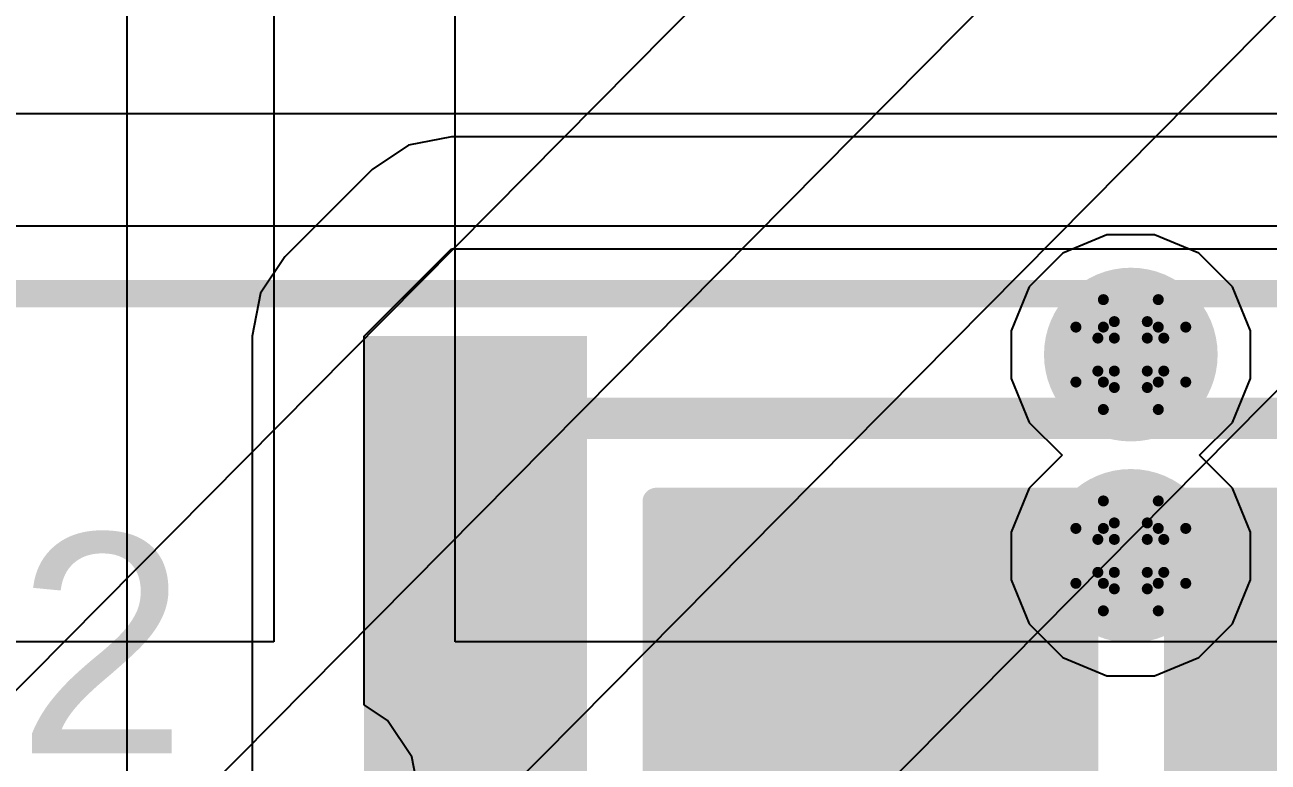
# Model space of a CAD drawing. Header units: inches. Extents: x -3 to 5259, y -3 to 5282.
# Drawn here: x 32.07 to 37.82, y 7.79 to 11.2 of the extents above; entities that cross this region are included whole.
import ezdxf

# ---------------------------------------------------------------- set-up
doc = ezdxf.new("R2010")
doc.units = ezdxf.units.IN
for name, color, linetype in [('Bottom Layer', 5, 'Continuous'), ('Bottom Solder', 6, 'Continuous'), ('Drill Drawing', 1, 'Continuous'), ('Layer 1', 16, 'Continuous'), ('Layer 2', 76, 'Continuous'), ('Top Layer', 1, 'Continuous'), ('Top Overlay', 2, 'Continuous'), ('Top Paste', 8, 'Continuous'), ('Top Solder', 216, 'Continuous'), ('Via Holes', 16, 'Continuous')]:
    doc.layers.add(name, color=color, linetype=linetype)
doc.styles.add('Arial', font='', dxfattribs={"height": 0.2})
doc.styles.get('Arial').set_extended_font_data('Arial')

# ---------------------------------------------------------------- blocks, each defined once
blk = doc.blocks.new('13_WQFN_HR__3_2__26')
at = {"layer": 'Top Solder'}
for p in [(-0.575, 1.8099), (-0.5467, -0.9227), (0.7533, 1.8024), (1.1783, -0.9227)]:
    blk.add_line(p, (5227.2803, 5276.701), dxfattribs=at)
blk = doc.blocks.new('SRP1265A_150M_177')
at = {"layer": 'Top Overlay'}
blk.add_lwpolyline([(6.3262, 6.3262, 0.127, 0.127, 0), (-6.3262, 6.3262, 0.127, 0.127, 0)], format="xyseb", dxfattribs=at)
blk = doc.blocks.new('C___1206_271')
at = {"layer": 'Top Layer'}
for points in [[(-2.032, 0.889), (-0.508, 0.889), (-0.508, -0.889), (-2.032, -0.889)], [(0.508, 0.889), (2.032, 0.889), (2.032, -0.889), (0.508, -0.889)]]:
    blk.add_hatch(color=1, dxfattribs=at).paths.add_polyline_path(points)
at = {"layer": 'Top Paste'}
for points in [[(-2.032, 0.889), (-0.508, 0.889), (-0.508, -0.889), (-2.032, -0.889)], [(0.508, 0.889), (2.032, 0.889), (2.032, -0.889), (0.508, -0.889)]]:
    blk.add_hatch(color=8, dxfattribs=at).paths.add_polyline_path(points)
at = {"layer": 'Top Solder'}
for points in [[(-2.1336, 0.9906), (-0.4064, 0.9906), (-0.4064, -0.9906), (-2.1336, -0.9906)], [(0.4064, 0.9906), (2.1336, 0.9906), (2.1336, -0.9906), (0.4064, -0.9906)]]:
    blk.add_hatch(color=216, dxfattribs=at).paths.add_polyline_path(points)
at = {"layer": 'Top Overlay'}
for points in [[(-2.1336, 0.9906, 0.127, 0.127, 0), (-0.6096, 0.9906, 0.127, 0.127, 0)], [(-2.1336, 0.9906, 0.127, 0.127, 0), (-2.1336, -0.9906, 0.127, 0.127, 0)], [(0.6096, 0.9906, 0.127, 0.127, 0), (2.1336, 0.9906, 0.127, 0.127, 0)], [(2.1336, 0.9906, 0.127, 0.127, 0), (2.1336, -0.9906, 0.127, 0.127, 0)], [(-2.1336, -0.9906, 0.127, 0.127, 0), (-0.6096, -0.9906, 0.127, 0.127, 0)], [(0.6096, -0.9906, 0.127, 0.127, 0), (2.1336, -0.9906, 0.127, 0.127, 0)]]:
    blk.add_lwpolyline(points, format="xyseb", dxfattribs=at)
for points in [[(-2.1654, 0.9906, 0.0635, 0.0635, 1), (-2.1019, 0.9906, 0.0635, 0.0635, 1)], [(-2.1654, 0.9906, 0.0635, 0.0635, 1), (-2.1019, 0.9906, 0.0635, 0.0635, 1)], [(-0.6413, 0.9906, 0.0635, 0.0635, 1), (-0.5778, 0.9906, 0.0635, 0.0635, 1)], [(0.5778, 0.9906, 0.0635, 0.0635, 1), (0.6413, 0.9906, 0.0635, 0.0635, 1)], [(2.1019, 0.9906, 0.0635, 0.0635, 1), (2.1654, 0.9906, 0.0635, 0.0635, 1)], [(2.1019, 0.9906, 0.0635, 0.0635, 1), (2.1654, 0.9906, 0.0635, 0.0635, 1)], [(-2.1654, -0.9906, 0.0635, 0.0635, 1), (-2.1019, -0.9906, 0.0635, 0.0635, 1)], [(-2.1654, -0.9906, 0.0635, 0.0635, 1), (-2.1019, -0.9906, 0.0635, 0.0635, 1)], [(-0.6413, -0.9906, 0.0635, 0.0635, 1), (-0.5778, -0.9906, 0.0635, 0.0635, 1)], [(0.5778, -0.9906, 0.0635, 0.0635, 1), (0.6413, -0.9906, 0.0635, 0.0635, 1)], [(2.1019, -0.9906, 0.0635, 0.0635, 1), (2.1654, -0.9906, 0.0635, 0.0635, 1)], [(2.1019, -0.9906, 0.0635, 0.0635, 1), (2.1654, -0.9906, 0.0635, 0.0635, 1)]]:
    blk.add_lwpolyline(points, format="xyseb", close=True, dxfattribs=at)
blk = doc.blocks.new('C___1206_272')
at = {"layer": 'Top Layer'}
for points in [[(-2.032, 0.889), (-0.508, 0.889), (-0.508, -0.889), (-2.032, -0.889)], [(0.508, 0.889), (2.032, 0.889), (2.032, -0.889), (0.508, -0.889)]]:
    blk.add_hatch(color=1, dxfattribs=at).paths.add_polyline_path(points)
at = {"layer": 'Top Paste'}
for points in [[(-2.032, 0.889), (-0.508, 0.889), (-0.508, -0.889), (-2.032, -0.889)], [(0.508, 0.889), (2.032, 0.889), (2.032, -0.889), (0.508, -0.889)]]:
    blk.add_hatch(color=8, dxfattribs=at).paths.add_polyline_path(points)
at = {"layer": 'Top Solder'}
for points in [[(-2.1336, 0.9906), (-0.4064, 0.9906), (-0.4064, -0.9906), (-2.1336, -0.9906)], [(0.4064, 0.9906), (2.1336, 0.9906), (2.1336, -0.9906), (0.4064, -0.9906)]]:
    blk.add_hatch(color=216, dxfattribs=at).paths.add_polyline_path(points)
at = {"layer": 'Top Overlay'}
for points in [[(-2.1336, 0.9906, 0.127, 0.127, 0), (-0.6096, 0.9906, 0.127, 0.127, 0)], [(-2.1336, 0.9906, 0.127, 0.127, 0), (-2.1336, -0.9906, 0.127, 0.127, 0)], [(0.6096, 0.9906, 0.127, 0.127, 0), (2.1336, 0.9906, 0.127, 0.127, 0)], [(2.1336, 0.9906, 0.127, 0.127, 0), (2.1336, -0.9906, 0.127, 0.127, 0)], [(-2.1336, -0.9906, 0.127, 0.127, 0), (-0.6096, -0.9906, 0.127, 0.127, 0)], [(0.6096, -0.9906, 0.127, 0.127, 0), (2.1336, -0.9906, 0.127, 0.127, 0)]]:
    blk.add_lwpolyline(points, format="xyseb", dxfattribs=at)
for points in [[(-2.1654, 0.9906, 0.0635, 0.0635, 1), (-2.1019, 0.9906, 0.0635, 0.0635, 1)], [(-2.1654, 0.9906, 0.0635, 0.0635, 1), (-2.1019, 0.9906, 0.0635, 0.0635, 1)], [(-0.6413, 0.9906, 0.0635, 0.0635, 1), (-0.5778, 0.9906, 0.0635, 0.0635, 1)], [(0.5778, 0.9906, 0.0635, 0.0635, 1), (0.6413, 0.9906, 0.0635, 0.0635, 1)], [(2.1019, 0.9906, 0.0635, 0.0635, 1), (2.1654, 0.9906, 0.0635, 0.0635, 1)], [(2.1019, 0.9906, 0.0635, 0.0635, 1), (2.1654, 0.9906, 0.0635, 0.0635, 1)], [(-2.1654, -0.9906, 0.0635, 0.0635, 1), (-2.1019, -0.9906, 0.0635, 0.0635, 1)], [(-2.1654, -0.9906, 0.0635, 0.0635, 1), (-2.1019, -0.9906, 0.0635, 0.0635, 1)], [(-0.6413, -0.9906, 0.0635, 0.0635, 1), (-0.5778, -0.9906, 0.0635, 0.0635, 1)], [(0.5778, -0.9906, 0.0635, 0.0635, 1), (0.6413, -0.9906, 0.0635, 0.0635, 1)], [(2.1019, -0.9906, 0.0635, 0.0635, 1), (2.1654, -0.9906, 0.0635, 0.0635, 1)], [(2.1019, -0.9906, 0.0635, 0.0635, 1), (2.1654, -0.9906, 0.0635, 0.0635, 1)]]:
    blk.add_lwpolyline(points, format="xyseb", close=True, dxfattribs=at)

msp = doc.modelspace()

# ---------------------------------------------------------------- hatches: boundary and pattern name
at = {"layer": 'Bottom Layer'}
h = msp.add_hatch(color=5, dxfattribs=at)
edge = h.paths.add_edge_path()
edge.add_arc((37.1864, 9.6709), 0.3, 0, 360)
h = msp.add_hatch(color=5, dxfattribs=at)
edge = h.paths.add_edge_path()
edge.add_arc((37.1864, 8.7402), 0.3, 0, 360)
at = {"layer": 'Bottom Solder'}
h = msp.add_hatch(color=6, dxfattribs=at)
edge = h.paths.add_edge_path()
edge.add_arc((37.1864, 9.6709), 0.4016, 0, 360)
h = msp.add_hatch(color=6, dxfattribs=at)
edge = h.paths.add_edge_path()
edge.add_arc((37.1864, 8.7402), 0.4016, 0, 360)
at = {"layer": 'Layer 1'}
h = msp.add_hatch(color=16, dxfattribs=at)
edge = h.paths.add_edge_path()
edge.add_arc((37.1864, 9.6709), 0.3, 0, 360)
h = msp.add_hatch(color=16, dxfattribs=at)
edge = h.paths.add_edge_path()
edge.add_arc((37.1864, 8.7402), 0.3, 0, 360)
at = {"layer": 'Layer 2'}
h = msp.add_hatch(color=76, dxfattribs=at)
edge = h.paths.add_edge_path()
edge.add_arc((37.1864, 9.6709), 0.3, 0, 360)
h = msp.add_hatch(color=76, dxfattribs=at)
edge = h.paths.add_edge_path()
edge.add_arc((37.1864, 8.7402), 0.3, 0, 360)
at = {"layer": 'Top Layer'}
h = msp.add_hatch(color=1, dxfattribs=at)
edge = h.paths.add_edge_path()
edge.add_arc((37.1864, 9.6709), 0.3, 0, 360)
msp.add_hatch(color=1, dxfattribs=at).paths.add_polyline_path([(33.6405, 5.7974), (34.671, 5.7974), (34.671, 9.7561), (33.6405, 9.7561)])
h = msp.add_hatch(color=1, dxfattribs=at)
edge = h.paths.add_edge_path()
edge.add_arc((37.1864, 8.7402), 0.3, 0, 360)
at = {"layer": 'Top Solder'}
h = msp.add_hatch(color=216, dxfattribs=at)
edge = h.paths.add_edge_path()
edge.add_arc((37.1864, 9.6709), 0.4016, 0, 360)
h = msp.add_hatch(color=216, dxfattribs=at)
edge = h.paths.add_edge_path()
edge.add_arc((37.1864, 8.7402), 0.4016, 0, 360)
at = {"layer": 'Via Holes'}
h = msp.add_hatch(color=7, dxfattribs=at)
edge = h.paths.add_edge_path()
edge.add_arc((37.1864, 9.6709), 0.15, 0, 360)
h = msp.add_hatch(color=7, dxfattribs=at)
edge = h.paths.add_edge_path()
edge.add_arc((37.1864, 8.7402), 0.15, 0, 360)

# ---------------------------------------------------------------- linework, layer by layer
at = {"layer": 'Bottom Layer'}
for p, q in [((34.0614, 8.3431), (34.0614, 39.6767)), ((33.2232, 26.7646), (33.2232, 8.3431)), ((33.2232, 8.3431), (2.032, 8.3431)), ((46.9889, 8.3431), (34.0614, 8.3431))]:
    msp.add_line(p, q, dxfattribs=at)
at = {"layer": 'Drill Drawing'}
for points in [[(37.0594, 9.7979, 0.0508, 0.0508, 0), (37.0594, 9.9249, 0.0508, 0.0508, 0)], [(37.0594, 9.9249, 0.0508, 0.0508, 0), (37.3134, 9.9249, 0.0508, 0.0508, 0)], [(37.3134, 9.7979, 0.0508, 0.0508, 0), (37.3134, 9.9249, 0.0508, 0.0508, 0)], [(37.1102, 9.7471, 0.0508, 0.0508, 0), (37.1102, 9.8233, 0.0508, 0.0508, 0)], [(37.1102, 9.8233, 0.0508, 0.0508, 0), (37.2626, 9.8233, 0.0508, 0.0508, 0)], [(37.2626, 9.7471, 0.0508, 0.0508, 0), (37.2626, 9.8233, 0.0508, 0.0508, 0)], [(36.9324, 9.5439, 0.0508, 0.0508, 0), (36.9324, 9.7979, 0.0508, 0.0508, 0)], [(36.9324, 9.7979, 0.0508, 0.0508, 0), (37.0594, 9.7979, 0.0508, 0.0508, 0)], [(37.3134, 9.7979, 0.0508, 0.0508, 0), (37.4404, 9.7979, 0.0508, 0.0508, 0)], [(37.4404, 9.5439, 0.0508, 0.0508, 0), (37.4404, 9.7979, 0.0508, 0.0508, 0)], [(37.034, 9.5947, 0.0508, 0.0508, 0), (37.034, 9.7471, 0.0508, 0.0508, 0)], [(37.034, 9.7471, 0.0508, 0.0508, 0), (37.1102, 9.7471, 0.0508, 0.0508, 0)], [(37.2626, 9.7471, 0.0508, 0.0508, 0), (37.3388, 9.7471, 0.0508, 0.0508, 0)], [(37.3388, 9.5947, 0.0508, 0.0508, 0), (37.3388, 9.7471, 0.0508, 0.0508, 0)], [(37.034, 9.5947, 0.0508, 0.0508, 0), (37.1102, 9.5947, 0.0508, 0.0508, 0)], [(37.1102, 9.5185, 0.0508, 0.0508, 0), (37.1102, 9.5947, 0.0508, 0.0508, 0)], [(37.2626, 9.5947, 0.0508, 0.0508, 0), (37.3388, 9.5947, 0.0508, 0.0508, 0)], [(37.2626, 9.5185, 0.0508, 0.0508, 0), (37.2626, 9.5947, 0.0508, 0.0508, 0)], [(36.9324, 9.5439, 0.0508, 0.0508, 0), (37.0594, 9.5439, 0.0508, 0.0508, 0)], [(37.0594, 9.4169, 0.0508, 0.0508, 0), (37.0594, 9.5439, 0.0508, 0.0508, 0)], [(37.3134, 9.5439, 0.0508, 0.0508, 0), (37.4404, 9.5439, 0.0508, 0.0508, 0)], [(37.3134, 9.4169, 0.0508, 0.0508, 0), (37.3134, 9.5439, 0.0508, 0.0508, 0)], [(37.1102, 9.5185, 0.0508, 0.0508, 0), (37.2626, 9.5185, 0.0508, 0.0508, 0)], [(37.0594, 9.4169, 0.0508, 0.0508, 0), (37.3134, 9.4169, 0.0508, 0.0508, 0)], [(37.0594, 8.8672, 0.0508, 0.0508, 0), (37.0594, 8.9942, 0.0508, 0.0508, 0)], [(37.0594, 8.9942, 0.0508, 0.0508, 0), (37.3134, 8.9942, 0.0508, 0.0508, 0)], [(37.3134, 8.8672, 0.0508, 0.0508, 0), (37.3134, 8.9942, 0.0508, 0.0508, 0)], [(37.1102, 8.8164, 0.0508, 0.0508, 0), (37.1102, 8.8926, 0.0508, 0.0508, 0)], [(37.1102, 8.8926, 0.0508, 0.0508, 0), (37.2626, 8.8926, 0.0508, 0.0508, 0)], [(37.2626, 8.8164, 0.0508, 0.0508, 0), (37.2626, 8.8926, 0.0508, 0.0508, 0)], [(36.9324, 8.6132, 0.0508, 0.0508, 0), (36.9324, 8.8672, 0.0508, 0.0508, 0)], [(36.9324, 8.8672, 0.0508, 0.0508, 0), (37.0594, 8.8672, 0.0508, 0.0508, 0)], [(37.3134, 8.8672, 0.0508, 0.0508, 0), (37.4404, 8.8672, 0.0508, 0.0508, 0)], [(37.4404, 8.6132, 0.0508, 0.0508, 0), (37.4404, 8.8672, 0.0508, 0.0508, 0)], [(37.034, 8.664, 0.0508, 0.0508, 0), (37.034, 8.8164, 0.0508, 0.0508, 0)], [(37.034, 8.8164, 0.0508, 0.0508, 0), (37.1102, 8.8164, 0.0508, 0.0508, 0)], [(37.2626, 8.8164, 0.0508, 0.0508, 0), (37.3388, 8.8164, 0.0508, 0.0508, 0)], [(37.3388, 8.664, 0.0508, 0.0508, 0), (37.3388, 8.8164, 0.0508, 0.0508, 0)], [(37.034, 8.664, 0.0508, 0.0508, 0), (37.1102, 8.664, 0.0508, 0.0508, 0)], [(37.1102, 8.5878, 0.0508, 0.0508, 0), (37.1102, 8.664, 0.0508, 0.0508, 0)], [(37.2626, 8.664, 0.0508, 0.0508, 0), (37.3388, 8.664, 0.0508, 0.0508, 0)], [(37.2626, 8.5878, 0.0508, 0.0508, 0), (37.2626, 8.664, 0.0508, 0.0508, 0)], [(36.9324, 8.6132, 0.0508, 0.0508, 0), (37.0594, 8.6132, 0.0508, 0.0508, 0)], [(37.0594, 8.4862, 0.0508, 0.0508, 0), (37.0594, 8.6132, 0.0508, 0.0508, 0)], [(37.3134, 8.6132, 0.0508, 0.0508, 0), (37.4404, 8.6132, 0.0508, 0.0508, 0)], [(37.3134, 8.4862, 0.0508, 0.0508, 0), (37.3134, 8.6132, 0.0508, 0.0508, 0)], [(37.1102, 8.5878, 0.0508, 0.0508, 0), (37.2626, 8.5878, 0.0508, 0.0508, 0)], [(37.0594, 8.4862, 0.0508, 0.0508, 0), (37.3134, 8.4862, 0.0508, 0.0508, 0)]]:
    msp.add_lwpolyline(points, format="xyseb", dxfattribs=at)
for points in [[(37.0467, 9.9249, 0.0254, 0.0254, 1), (37.0721, 9.9249, 0.0254, 0.0254, 1)], [(37.0467, 9.9249, 0.0254, 0.0254, 1), (37.0721, 9.9249, 0.0254, 0.0254, 1)], [(37.3007, 9.9249, 0.0254, 0.0254, 1), (37.3261, 9.9249, 0.0254, 0.0254, 1)], [(37.3007, 9.9249, 0.0254, 0.0254, 1), (37.3261, 9.9249, 0.0254, 0.0254, 1)], [(37.0975, 9.8233, 0.0254, 0.0254, 1), (37.1229, 9.8233, 0.0254, 0.0254, 1)], [(37.0975, 9.8233, 0.0254, 0.0254, 1), (37.1229, 9.8233, 0.0254, 0.0254, 1)], [(37.2499, 9.8233, 0.0254, 0.0254, 1), (37.2753, 9.8233, 0.0254, 0.0254, 1)], [(37.2499, 9.8233, 0.0254, 0.0254, 1), (37.2753, 9.8233, 0.0254, 0.0254, 1)], [(36.9197, 9.7979, 0.0254, 0.0254, 1), (36.9451, 9.7979, 0.0254, 0.0254, 1)], [(36.9197, 9.7979, 0.0254, 0.0254, 1), (36.9451, 9.7979, 0.0254, 0.0254, 1)], [(37.0467, 9.7979, 0.0254, 0.0254, 1), (37.0721, 9.7979, 0.0254, 0.0254, 1)], [(37.0467, 9.7979, 0.0254, 0.0254, 1), (37.0721, 9.7979, 0.0254, 0.0254, 1)], [(37.3007, 9.7979, 0.0254, 0.0254, 1), (37.3261, 9.7979, 0.0254, 0.0254, 1)], [(37.3007, 9.7979, 0.0254, 0.0254, 1), (37.3261, 9.7979, 0.0254, 0.0254, 1)], [(37.4277, 9.7979, 0.0254, 0.0254, 1), (37.4531, 9.7979, 0.0254, 0.0254, 1)], [(37.4277, 9.7979, 0.0254, 0.0254, 1), (37.4531, 9.7979, 0.0254, 0.0254, 1)], [(37.0213, 9.7471, 0.0254, 0.0254, 1), (37.0467, 9.7471, 0.0254, 0.0254, 1)], [(37.0213, 9.7471, 0.0254, 0.0254, 1), (37.0467, 9.7471, 0.0254, 0.0254, 1)], [(37.0975, 9.7471, 0.0254, 0.0254, 1), (37.1229, 9.7471, 0.0254, 0.0254, 1)], [(37.0975, 9.7471, 0.0254, 0.0254, 1), (37.1229, 9.7471, 0.0254, 0.0254, 1)], [(37.2499, 9.7471, 0.0254, 0.0254, 1), (37.2753, 9.7471, 0.0254, 0.0254, 1)], [(37.2499, 9.7471, 0.0254, 0.0254, 1), (37.2753, 9.7471, 0.0254, 0.0254, 1)], [(37.3261, 9.7471, 0.0254, 0.0254, 1), (37.3515, 9.7471, 0.0254, 0.0254, 1)], [(37.3261, 9.7471, 0.0254, 0.0254, 1), (37.3515, 9.7471, 0.0254, 0.0254, 1)], [(37.0213, 9.5947, 0.0254, 0.0254, 1), (37.0467, 9.5947, 0.0254, 0.0254, 1)], [(37.0213, 9.5947, 0.0254, 0.0254, 1), (37.0467, 9.5947, 0.0254, 0.0254, 1)], [(37.0975, 9.5947, 0.0254, 0.0254, 1), (37.1229, 9.5947, 0.0254, 0.0254, 1)], [(37.0975, 9.5947, 0.0254, 0.0254, 1), (37.1229, 9.5947, 0.0254, 0.0254, 1)], [(37.2499, 9.5947, 0.0254, 0.0254, 1), (37.2753, 9.5947, 0.0254, 0.0254, 1)], [(37.2499, 9.5947, 0.0254, 0.0254, 1), (37.2753, 9.5947, 0.0254, 0.0254, 1)], [(37.3261, 9.5947, 0.0254, 0.0254, 1), (37.3515, 9.5947, 0.0254, 0.0254, 1)], [(37.3261, 9.5947, 0.0254, 0.0254, 1), (37.3515, 9.5947, 0.0254, 0.0254, 1)], [(36.9197, 9.5439, 0.0254, 0.0254, 1), (36.9451, 9.5439, 0.0254, 0.0254, 1)], [(36.9197, 9.5439, 0.0254, 0.0254, 1), (36.9451, 9.5439, 0.0254, 0.0254, 1)], [(37.0467, 9.5439, 0.0254, 0.0254, 1), (37.0721, 9.5439, 0.0254, 0.0254, 1)], [(37.0467, 9.5439, 0.0254, 0.0254, 1), (37.0721, 9.5439, 0.0254, 0.0254, 1)], [(37.3007, 9.5439, 0.0254, 0.0254, 1), (37.3261, 9.5439, 0.0254, 0.0254, 1)], [(37.3007, 9.5439, 0.0254, 0.0254, 1), (37.3261, 9.5439, 0.0254, 0.0254, 1)], [(37.4277, 9.5439, 0.0254, 0.0254, 1), (37.4531, 9.5439, 0.0254, 0.0254, 1)], [(37.4277, 9.5439, 0.0254, 0.0254, 1), (37.4531, 9.5439, 0.0254, 0.0254, 1)], [(37.0975, 9.5185, 0.0254, 0.0254, 1), (37.1229, 9.5185, 0.0254, 0.0254, 1)], [(37.0975, 9.5185, 0.0254, 0.0254, 1), (37.1229, 9.5185, 0.0254, 0.0254, 1)], [(37.2499, 9.5185, 0.0254, 0.0254, 1), (37.2753, 9.5185, 0.0254, 0.0254, 1)], [(37.2499, 9.5185, 0.0254, 0.0254, 1), (37.2753, 9.5185, 0.0254, 0.0254, 1)], [(37.0467, 9.4169, 0.0254, 0.0254, 1), (37.0721, 9.4169, 0.0254, 0.0254, 1)], [(37.0467, 9.4169, 0.0254, 0.0254, 1), (37.0721, 9.4169, 0.0254, 0.0254, 1)], [(37.3007, 9.4169, 0.0254, 0.0254, 1), (37.3261, 9.4169, 0.0254, 0.0254, 1)], [(37.3007, 9.4169, 0.0254, 0.0254, 1), (37.3261, 9.4169, 0.0254, 0.0254, 1)], [(37.0467, 8.9942, 0.0254, 0.0254, 1), (37.0721, 8.9942, 0.0254, 0.0254, 1)], [(37.0467, 8.9942, 0.0254, 0.0254, 1), (37.0721, 8.9942, 0.0254, 0.0254, 1)], [(37.3007, 8.9942, 0.0254, 0.0254, 1), (37.3261, 8.9942, 0.0254, 0.0254, 1)], [(37.3007, 8.9942, 0.0254, 0.0254, 1), (37.3261, 8.9942, 0.0254, 0.0254, 1)], [(37.0975, 8.8926, 0.0254, 0.0254, 1), (37.1229, 8.8926, 0.0254, 0.0254, 1)], [(37.0975, 8.8926, 0.0254, 0.0254, 1), (37.1229, 8.8926, 0.0254, 0.0254, 1)], [(37.2499, 8.8926, 0.0254, 0.0254, 1), (37.2753, 8.8926, 0.0254, 0.0254, 1)], [(37.2499, 8.8926, 0.0254, 0.0254, 1), (37.2753, 8.8926, 0.0254, 0.0254, 1)], [(36.9197, 8.8672, 0.0254, 0.0254, 1), (36.9451, 8.8672, 0.0254, 0.0254, 1)], [(36.9197, 8.8672, 0.0254, 0.0254, 1), (36.9451, 8.8672, 0.0254, 0.0254, 1)], [(37.0467, 8.8672, 0.0254, 0.0254, 1), (37.0721, 8.8672, 0.0254, 0.0254, 1)], [(37.0467, 8.8672, 0.0254, 0.0254, 1), (37.0721, 8.8672, 0.0254, 0.0254, 1)], [(37.3007, 8.8672, 0.0254, 0.0254, 1), (37.3261, 8.8672, 0.0254, 0.0254, 1)], [(37.3007, 8.8672, 0.0254, 0.0254, 1), (37.3261, 8.8672, 0.0254, 0.0254, 1)], [(37.4277, 8.8672, 0.0254, 0.0254, 1), (37.4531, 8.8672, 0.0254, 0.0254, 1)], [(37.4277, 8.8672, 0.0254, 0.0254, 1), (37.4531, 8.8672, 0.0254, 0.0254, 1)], [(37.0213, 8.8164, 0.0254, 0.0254, 1), (37.0467, 8.8164, 0.0254, 0.0254, 1)], [(37.0213, 8.8164, 0.0254, 0.0254, 1), (37.0467, 8.8164, 0.0254, 0.0254, 1)], [(37.0975, 8.8164, 0.0254, 0.0254, 1), (37.1229, 8.8164, 0.0254, 0.0254, 1)], [(37.0975, 8.8164, 0.0254, 0.0254, 1), (37.1229, 8.8164, 0.0254, 0.0254, 1)], [(37.2499, 8.8164, 0.0254, 0.0254, 1), (37.2753, 8.8164, 0.0254, 0.0254, 1)], [(37.2499, 8.8164, 0.0254, 0.0254, 1), (37.2753, 8.8164, 0.0254, 0.0254, 1)], [(37.3261, 8.8164, 0.0254, 0.0254, 1), (37.3515, 8.8164, 0.0254, 0.0254, 1)], [(37.3261, 8.8164, 0.0254, 0.0254, 1), (37.3515, 8.8164, 0.0254, 0.0254, 1)], [(37.0213, 8.664, 0.0254, 0.0254, 1), (37.0467, 8.664, 0.0254, 0.0254, 1)], [(37.0213, 8.664, 0.0254, 0.0254, 1), (37.0467, 8.664, 0.0254, 0.0254, 1)], [(37.0975, 8.664, 0.0254, 0.0254, 1), (37.1229, 8.664, 0.0254, 0.0254, 1)], [(37.0975, 8.664, 0.0254, 0.0254, 1), (37.1229, 8.664, 0.0254, 0.0254, 1)], [(37.2499, 8.664, 0.0254, 0.0254, 1), (37.2753, 8.664, 0.0254, 0.0254, 1)], [(37.2499, 8.664, 0.0254, 0.0254, 1), (37.2753, 8.664, 0.0254, 0.0254, 1)], [(37.3261, 8.664, 0.0254, 0.0254, 1), (37.3515, 8.664, 0.0254, 0.0254, 1)], [(37.3261, 8.664, 0.0254, 0.0254, 1), (37.3515, 8.664, 0.0254, 0.0254, 1)], [(36.9197, 8.6132, 0.0254, 0.0254, 1), (36.9451, 8.6132, 0.0254, 0.0254, 1)], [(36.9197, 8.6132, 0.0254, 0.0254, 1), (36.9451, 8.6132, 0.0254, 0.0254, 1)], [(37.0467, 8.6132, 0.0254, 0.0254, 1), (37.0721, 8.6132, 0.0254, 0.0254, 1)], [(37.0467, 8.6132, 0.0254, 0.0254, 1), (37.0721, 8.6132, 0.0254, 0.0254, 1)], [(37.3007, 8.6132, 0.0254, 0.0254, 1), (37.3261, 8.6132, 0.0254, 0.0254, 1)], [(37.3007, 8.6132, 0.0254, 0.0254, 1), (37.3261, 8.6132, 0.0254, 0.0254, 1)], [(37.4277, 8.6132, 0.0254, 0.0254, 1), (37.4531, 8.6132, 0.0254, 0.0254, 1)], [(37.4277, 8.6132, 0.0254, 0.0254, 1), (37.4531, 8.6132, 0.0254, 0.0254, 1)], [(37.0975, 8.5878, 0.0254, 0.0254, 1), (37.1229, 8.5878, 0.0254, 0.0254, 1)], [(37.0975, 8.5878, 0.0254, 0.0254, 1), (37.1229, 8.5878, 0.0254, 0.0254, 1)], [(37.2499, 8.5878, 0.0254, 0.0254, 1), (37.2753, 8.5878, 0.0254, 0.0254, 1)], [(37.2499, 8.5878, 0.0254, 0.0254, 1), (37.2753, 8.5878, 0.0254, 0.0254, 1)], [(37.0467, 8.4862, 0.0254, 0.0254, 1), (37.0721, 8.4862, 0.0254, 0.0254, 1)], [(37.0467, 8.4862, 0.0254, 0.0254, 1), (37.0721, 8.4862, 0.0254, 0.0254, 1)], [(37.3007, 8.4862, 0.0254, 0.0254, 1), (37.3261, 8.4862, 0.0254, 0.0254, 1)], [(37.3007, 8.4862, 0.0254, 0.0254, 1), (37.3261, 8.4862, 0.0254, 0.0254, 1)]]:
    msp.add_lwpolyline(points, format="xyseb", close=True, dxfattribs=at)
at = {"layer": 'Layer 1'}
for p, q in [((37.0762, 10.2249), (36.8726, 10.1405)), ((37.2966, 10.2249), (37.0762, 10.2249)), ((37.5003, 10.1405), (37.2966, 10.2249)), ((36.8726, 10.1405), (36.7168, 9.9847)), ((37.6561, 9.9847), (37.5003, 10.1405)), ((36.7168, 9.9847), (36.6324, 9.7811)), ((37.7404, 9.7811), (37.6561, 9.9847)), ((36.6324, 9.7811), (36.6324, 9.5607)), ((37.7404, 9.5607), (37.7404, 9.7811)), ((36.6324, 9.5607), (36.7168, 9.3571)), ((37.6561, 9.3571), (37.7404, 9.5607)), ((36.7168, 9.3571), (36.8683, 9.2055)), ((37.5046, 9.2055), (37.6561, 9.3571)), ((36.8683, 9.2055), (36.7168, 9.054)), ((37.6561, 9.054), (37.5046, 9.2055)), ((36.7168, 9.054), (36.6324, 8.8504)), ((37.7404, 8.8504), (37.6561, 9.054)), ((36.6324, 8.8504), (36.6324, 8.63)), ((37.7404, 8.63), (37.7404, 8.8504)), ((36.6324, 8.63), (36.7168, 8.4264)), ((37.6561, 8.4264), (37.7404, 8.63)), ((36.7168, 8.4264), (36.8726, 8.2705)), ((37.5003, 8.2705), (37.6561, 8.4264)), ((36.8726, 8.2705), (37.0762, 8.1862)), ((37.2966, 8.1862), (37.5003, 8.2705)), ((37.0762, 8.1862), (37.2966, 8.1862))]:
    msp.add_line(p, q, dxfattribs=at)
at = {"layer": 'Layer 2'}
for p, q in [((40.0455, 10.7834), (27.8104, 10.7834)), ((27.8104, 10.2654), (40.0455, 10.2654))]:
    msp.add_line(p, q, dxfattribs=at)
at = {"layer": 'Top Layer'}
for p, q in [((32.5441, 8.128), (32.5441, 19.1888)), ((33.8462, 10.6385), (33.6781, 10.5263)), ((34.0444, 10.678), (33.8462, 10.6385)), ((42.4325, 10.678), (34.0444, 10.678)), ((34.0444, 10.678), (34.0444, 10.678)), ((33.6781, 10.5263), (33.2742, 10.1224)), ((33.2742, 10.1224), (33.162, 9.9543)), ((33.6405, 9.7561), (34.0444, 10.16)), ((34.0444, 10.16), (42.4325, 10.16)), ((33.162, 9.9543), (33.1225, 9.7561)), ((33.1225, 9.7561), (33.1225, 8.0514)), ((33.6405, 8.0514), (33.6405, 9.7561)), ((32.5441, 6.7368), (32.5441, 8.128)), ((33.1225, 8.0514), (33.1225, 6.7368)), ((33.7486, 7.9792), (33.6405, 8.0514)), ((33.8609, 7.8111), (33.7486, 7.9792)), ((33.9003, 7.6129), (33.8609, 7.8111))]:
    msp.add_line(p, q, dxfattribs=at)
at = {"layer": 'Top Overlay'}
for points in [[(34.417, 9.3761, 0.1905, 0.1905, 0), (42.291, 9.3761, 0.1905, 0.1905, 0)], [(34.417, 4.2925, 0.1905, 0.1905, 0), (34.417, 9.3761, 0.1905, 0.1905, 0)]]:
    msp.add_lwpolyline(points, format="xyseb", dxfattribs=at)
msp.add_lwpolyline([(34.3694, 9.3761, 0.0952, 0.0952, 1), (34.4646, 9.3761, 0.0952, 0.0952, 1)], format="xyseb", close=True, dxfattribs=at)
msp.add_lwpolyline([(34.3694, 9.3761, 0.0952, 0.0952, 1), (34.4646, 9.3761, 0.0952, 0.0952, 1)], format="xyseb", close=True, dxfattribs=at)

# ---------------------------------------------------------------- block references
msp.add_blockref('13_WQFN_HR__3_2__26', (31.7605, 5.4558))
for name, p, rotation in [('SRP1265A_150M_177', (35.3438, 16.2788), 180), ('C___1206_271', (35.9822, 6.858), 90), ('C___1206_272', (38.3945, 6.8588), 90)]:
    msp.add_blockref(name, p, dxfattribs=dict(rotation=rotation))

# ---------------------------------------------------------------- texts
at = {"layer": 'Top Overlay', "style": 'Arial'}
msp.add_text('U2', height=1.016, dxfattribs=at).set_placement((31.0081, 7.8273))

doc.saveas('drawing.dxf')
